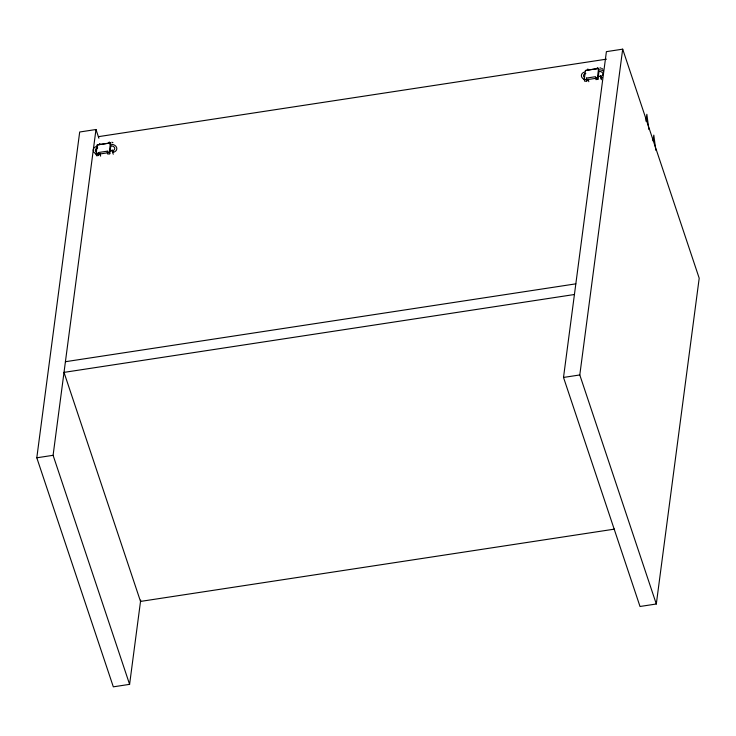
<?xml version="1.0" encoding="UTF-8"?>
<svg xmlns="http://www.w3.org/2000/svg" width="736" height="736" viewBox="0 0 736 736"><rect width="100%" height="100%" fill="white"/><g stroke="black" fill="none" stroke-linecap="round" stroke-linejoin="round"><path stroke-width="1.1" d="M93.389 151.147A5.253 4.048 7.5 0 1 97.115 146.372L96.085 154.183L96.618 155.784L98.642 155.471L98.284 152.554L107.382 151.165L107.75 154.091L109.765 153.778L109.232 152.177L110.262 144.366A5.253 4.048 7.5 0 1 116.656 147.596A5.253 4.048 7.5 0 1 112.939 152.361L112.718 151.285M600.88 76.811L601.1 77.896A5.253 4.048 7.5 0 0 602.361 77.556M97.308 144.918L97.161 146.022L97.308 144.918L110.455 142.913L110.308 144.017L110.455 142.913M598.616 68.439L598.478 69.543L598.616 68.439L585.47 70.444L585.332 71.548L585.506 70.546L586.905 70.251M140.696 600.061L129.6 684.351L113.316 686.835L36.8 457.792L79.69 132.002L95.984 129.518L98.9 138.239M129.6 684.351L53.093 455.308L95.984 129.518M99.406 143.695L99.406 143.667A5.253 1.178 81.3 0 1 100.05 143.916M98.642 155.471L98.284 152.554M109.112 142.214L109.112 142.186A5.253 1.178 81.3 0 1 109.765 142.434M109.765 153.778L110.796 145.967L110.262 144.366M113.326 154.21A4.6 3.551 7.5 0 1 112.985 153.622L112.148 150.089L112.939 152.361M603.474 71.226A5.253 4.048 7.5 0 0 598.432 69.892L598.966 71.493L597.936 79.304L595.912 79.617L595.553 76.691L586.445 78.08L586.813 81.006L584.789 81.31L584.255 79.709L585.276 71.898A5.253 4.048 7.5 0 0 581.431 75.081A5.253 4.048 7.5 0 0 583.988 79.276M586.813 81.006L586.445 78.08M587.567 69.221L587.567 69.193A5.253 1.178 81.3 0 1 588.22 69.442M597.273 67.74L597.282 67.712A5.253 1.178 81.3 0 1 597.926 67.96M597.936 79.304L597.402 77.703L598.432 69.892M601.496 79.736A4.6 3.551 7.5 0 1 601.156 79.148L600.309 75.615L601.1 77.896M563.509 377.439L606.4 51.649L622.684 49.165L699.2 278.208L656.31 603.998L640.016 606.482L563.509 377.439L579.793 374.955L622.684 49.165M645.895 121.146L646.852 114.282L648.876 129.499M652.998 140.843L653.807 135.111L655.831 150.319M588.064 79.543L587.954 79.902A5.253 4.048 7.5 0 1 586.601 79.966M100.234 153.594L99.783 154.376A5.253 4.048 7.5 0 1 98.431 154.431M97.345 145.02L98.744 144.725M98.394 136.666L606.492 59.156M99.038 144.679L108.744 143.189M109.784 151.165L112.056 150.816M597.954 76.691L600.217 76.342M96.085 154.183L98.109 153.879M107.208 152.49L109.232 152.177M584.255 79.709L586.27 79.405M595.378 78.016L597.402 77.703M98.817 154.155L107.916 152.766L107.382 151.165M586.978 79.681L596.086 78.292M65.412 361.716L575.828 283.848M574.42 294.51L64.004 372.379L140.521 601.422L614.56 529.11M36.8 457.792L53.093 455.308M587.199 70.205L596.905 68.724M597.2 68.687L598.653 68.54M109.038 143.161L110.492 143.014M600.015 67.776L601.1 68.181M111.844 142.241L112.93 142.655M601.993 68.549L602.894 69.258M588.082 79.175L588.699 81.043A4.6 3.551 7.5 0 1 588.772 81.678M579.793 374.955L656.31 603.998M112.148 150.089L112.682 151.69M99.912 153.649L100.538 155.517A4.6 3.551 7.5 0 1 100.602 156.152M97.115 146.372L97.649 147.973A3.146 2.429 7.5 0 0 96.223 151.975M97.078 154.22A5.253 4.048 7.5 0 1 93.914 152.15M110.796 145.967A3.146 2.429 7.5 0 1 114.632 147.899A3.146 2.429 7.5 0 1 112.396 150.77M598.966 71.493A3.146 2.429 7.5 0 1 602.802 73.434A3.146 2.429 7.5 0 1 600.567 76.296M584.393 77.501A3.146 2.429 7.5 0 1 585.81 73.499"/></g></svg>
